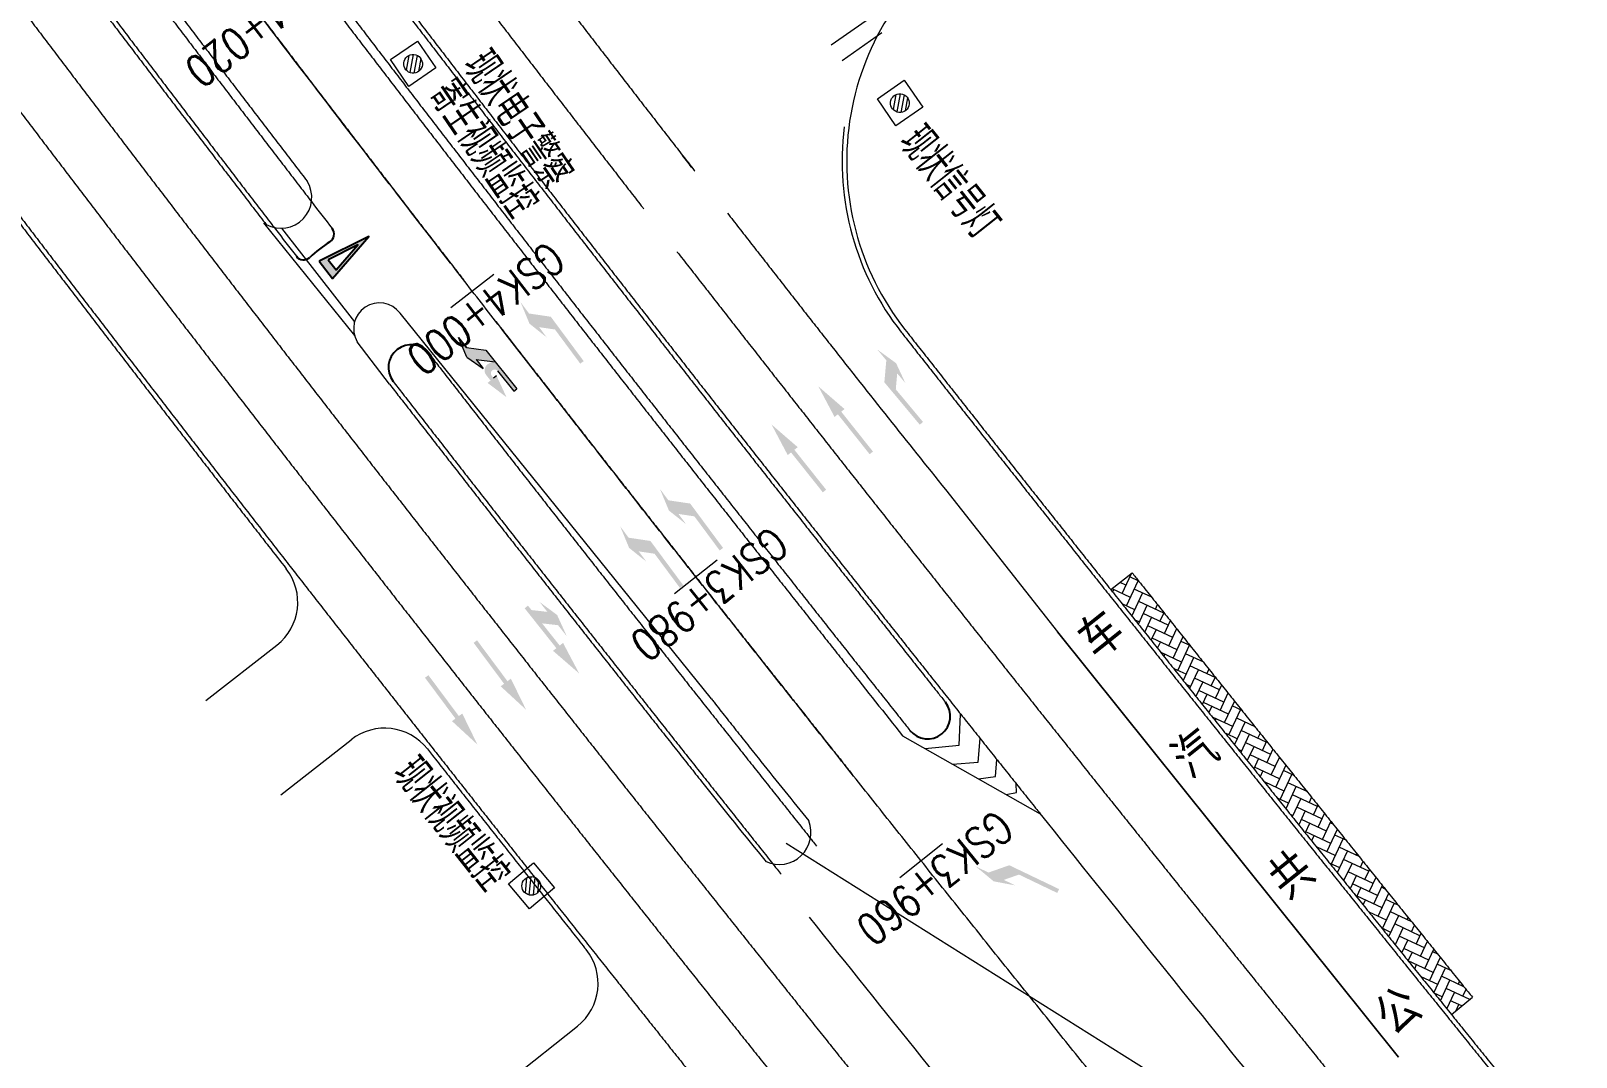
# Model space of a CAD drawing. Header units: millimetres. Extents: x 523446 to 528898, y 388189 to 392165.
# Drawn here: x 524103.7 to 524188.9, y 390811.4 to 390868 of the extents above; entities that cross this region are included whole.
import ezdxf
from ezdxf.enums import TextEntityAlignment as Align

# ---------------------------------------------------------------- set-up
doc = ezdxf.new("R2010")
doc.units = ezdxf.units.MM
for name, pattern in [('ACAD_ISO03W100', [30, 12, -18]), ('ACAD_ISO04W100', [30, 24, -3, 0, -3]), ('白色虚线3米', [6, 3, -3])]:
    doc.linetypes.add(name, pattern=pattern)
for name, color, linetype, lineweight in [('0-现状交通设施2018', 7, 'Continuous', 0), ('0-现状信号灯', 7, 'Continuous', 40), ('000-scy-车道标线(实)', 7, 'Continuous', 40), ('人行横道', 7, 'Continuous', 30)]:
    doc.layers.add(name, color=color, linetype=linetype, lineweight=lineweight)
for name, color, linetype in [('000-scy-公交站台', 7, 'Continuous'), ('000-scy-护栏', 160, 'ACAD_ISO03W100'), ('000-scy-箭头', 7, 'Continuous'), ('000-scy-道路标线', 122, '白色虚线3米'), ('GSS-标注路线桩号', 7, 'Continuous'), ('MEDS道路平面中线-GSS', 7, 'Continuous'), ('侧分带与渠化岛', 3, 'Continuous'), ('车行道边线', 5, 'ACAD_ISO04W100')]:
    doc.layers.add(name, color=color, linetype=linetype)
doc.styles.add('HZTXT_S', font='TXT_S.shx', dxfattribs={"width": 0.75, "bigfont": 'HZTXT.shx'})
doc.styles.add('MEDS', font='TXT_S.SHX', dxfattribs={"width": 0.75, "bigfont": 'hztxt.shx'})
doc.styles.add('公司字体2', font='simhei.ttf', dxfattribs={"width": 0.8})

# ---------------------------------------------------------------- blocks, each defined once
blk = doc.blocks.new('减速让行线')
h = blk.add_hatch(color=4)
h.paths.add_polyline_path([(60, 0), (-60, 0), (0, -300)])
h.paths.add_polyline_path([(35.7, -45), (-35.7, -45), (0, -223.5)], flags=16)
at = {"color": 4}
for points in [[(60, 0), (-60, 0), (0, -300)], [(35.7, -45), (-35.7, -45), (0, -223.5)]]:
    blk.add_lwpolyline(points, close=True, dxfattribs=at)
blk = doc.blocks.new('7')
at = {"layer": '0-现状信号灯', "linetype": 'Continuous', "lineweight": 0, "ltscale": 0.005}
for p, q in [((525414.9, 388753.359), (525416.616, 388753.904)), ((525416.616, 388753.904), (525417.16, 388752.188)), ((525415.444, 388751.644), (525414.9, 388753.359)), ((525415.937, 388753.284), (525415.555, 388752.546)), ((525416.181, 388753.264), (525415.711, 388752.359)), ((525416.374, 388753.148), (525415.918, 388752.268)), ((525416.512, 388752.924), (525416.179, 388752.284)), ((525417.16, 388752.188), (525415.444, 388751.644))]:
    blk.add_line(p, q, dxfattribs=at)
blk.add_ellipse((525416.018, 388752.774), major_axis=(0.365, 0.365), ratio=1, start_param=3.156470216024712, end_param=9.439655523204298, dxfattribs=at)

msp = doc.modelspace()

# ---------------------------------------------------------------- hatches: boundary and pattern name
at = {"layer": '000-scy-公交站台', "linetype": 'ByBlock', "lineweight": 0}
h = msp.add_hatch(dxfattribs=at)
h.set_pattern_fill('AR-HBONE', color=256, scale=0.005, angle=20, style=0)
h.paths.add_polyline_path([(524182.034, 390813.704), (524183.197, 390814.652), (524164.434, 390838.062), (524163.26, 390837.128)])
at = {"layer": '000-scy-箭头', "linetype": 'ByBlock', "lineweight": 0}
for points in [[(524131.201, 390851.807), (524130.708, 390852.998), (524131.173, 390852.37), (524132.375, 390852.191), (524134.189, 390849.743), (524134, 390849.603), (524132.605, 390851.487), (524131.731, 390851.617), (524132.15, 390851.052)], [(524151.417, 390849.627), (524150.376, 390850.386), (524150.877, 390849.787), (524150.768, 390848.576), (524152.721, 390846.237), (524152.901, 390846.388), (524151.399, 390848.187), (524151.478, 390849.067), (524151.929, 390848.527)], [(524148.573, 390847.099), (524148.39, 390846.953), (524150.141, 390844.753), (524149.957, 390844.607), (524148.206, 390846.808), (524148.023, 390846.662), (524147.131, 390848.348)], [(524145.99, 390844.997), (524145.807, 390844.851), (524147.558, 390842.65), (524147.375, 390842.505), (524145.624, 390844.705), (524145.44, 390844.559), (524144.548, 390846.246)], [(524138.887, 390841.502), (524138.394, 390842.693), (524138.859, 390842.065), (524140.062, 390841.886), (524141.875, 390839.438), (524141.687, 390839.298), (524140.292, 390841.181), (524139.417, 390841.312), (524139.836, 390840.747)], [(524136.694, 390839.439), (524136.201, 390840.63), (524136.666, 390840.002), (524137.868, 390839.823), (524139.682, 390837.374), (524139.493, 390837.235), (524138.098, 390839.118), (524137.224, 390839.248), (524137.643, 390838.683)], [(524133.941, 390832.512), (524132.5, 390833.761), (524132.683, 390833.907), (524130.934, 390836.11), (524131.118, 390836.255), (524131.312, 390836.011), (524132.19, 390835.91), (524131.753, 390836.461), (524132.726, 390835.737), (524133.259, 390834.564), (524132.773, 390835.176), (524131.895, 390835.277), (524132.867, 390834.053), (524133.05, 390834.199)], [(524129.611, 390831.806), (524129.799, 390831.946), (524128.12, 390834.203), (524128.308, 390834.343), (524129.987, 390832.086), (524130.175, 390832.226), (524131.012, 390830.512)], [(524126.928, 390829.883), (524127.116, 390830.023), (524125.438, 390832.279), (524125.626, 390832.419), (524127.305, 390830.163), (524127.493, 390830.303), (524128.33, 390828.589)], [(524156.798, 390821.046), (524155.806, 390821.869), (524156.511, 390821.531), (524157.657, 390821.934), (524160.405, 390820.617), (524160.303, 390820.405), (524158.19, 390821.419), (524157.356, 390821.126), (524157.99, 390820.821)]]:
    msp.add_hatch(color=4, dxfattribs=at).paths.add_polyline_path(points)
h = msp.add_hatch(color=4, dxfattribs=at)
edge = h.paths.add_edge_path()
edge.add_line((524129.315, 390849.695), (524129.012, 390849.735))
edge.add_line((524129.012, 390849.735), (524129.081, 390849.65))
edge.add_ellipse((524129.146, 390849.233), major_axis=(0.325, -0.269), ratio=1, start_angle=138.43588, end_angle=168.43588)
edge.add_ellipse((524129.146, 390849.233), major_axis=(0.325, -0.269), ratio=1, start_angle=168.43588, end_angle=258.43588)
edge.add_line((524128.817, 390848.968), (524129.055, 390848.673))
edge.add_line((524129.055, 390848.673), (524128.891, 390848.54))
edge.add_line((524128.891, 390848.54), (524129.931, 390847.753))
edge.add_line((524129.931, 390847.753), (524129.384, 390848.937))
edge.add_line((524129.384, 390848.937), (524129.219, 390848.805))
edge.add_line((524129.219, 390848.805), (524129.114, 390848.936))
edge.add_ellipse((524129.278, 390849.069), major_axis=(0.163, -0.134), ratio=1, start_angle=168.43588, end_angle=258.43588, ccw=False)
edge.add_ellipse((524129.278, 390849.069), major_axis=(0.163, -0.134), ratio=1, start_angle=78.43588, end_angle=168.43588, ccw=False)
edge.add_line((524129.442, 390849.201), (524130.342, 390848.084))
edge.add_line((524130.342, 390848.084), (524130.506, 390848.216))
edge.add_line((524130.506, 390848.216), (524129.315, 390849.695))
h.paths.add_polyline_path([(524128.786, 390850.352), (524127.726, 390850.491), (524127.416, 390850.877), (524127.285, 390851.039), (524127.744, 390849.964), (524128.652, 390849.341), (524128.255, 390849.834), (524129.315, 390849.695)])

# ---------------------------------------------------------------- linework, layer by layer
at = {"layer": '000-scy-公交站台', "color": 4, "linetype": 'ByBlock', "lineweight": 0}
msp.add_lwpolyline([(524179.116, 390811.351), (524160.321, 390834.803)], dxfattribs=at)
at = {"layer": '000-scy-护栏', "linetype": 'ByBlock', "lineweight": 0, "ltscale": 0.2}
msp.add_lwpolyline([(524145.353, 390823.156), (524172.373, 390806.168)], dxfattribs=at)
at = {"layer": '000-scy-箭头', "color": 7, "linetype": 'ByBlock', "lineweight": 0, "true_color": 0xffffff}
msp.add_line((524130.342, 390848.084), (524130.506, 390848.216), dxfattribs=at)
at = {"layer": '000-scy-车道标线(实)', "color": 4, "linetype": 'ByBlock', "lineweight": 0}
for p, q in [((524141.23, 390831.108), (524124.06, 390852.393)), ((524123.482, 390848.473), (524121.702, 390850.815))]:
    msp.add_line(p, q, dxfattribs=at)
at = {"layer": '000-scy-车道标线(实)', "color": 4, "linetype": 'ByBlock', "lineweight": 0, "flags": 128}
for points in [[(524106.418, 390876.135, -0.000118), (524106.942, 390875.438, -0.00014), (524107.57, 390874.605, -0.000139), (524108.197, 390873.773, -0.000138), (524108.826, 390872.941, -0.000137), (524109.454, 390872.109, -0.000136), (524110.083, 390871.278, -0.000135), (524110.713, 390870.447, -0.000134), (524111.343, 390869.616, -0.000133), (524111.973, 390868.786, -0.000132), (524112.604, 390867.956, -0.000131), (524113.236, 390867.126, -0.000129), (524113.867, 390866.297, -0.000128), (524114.499, 390865.468, -0.000127), (524115.132, 390864.639, -0.000126), (524115.765, 390863.811, -0.000125), (524116.397, 390862.985, -0.000124), (524117.031, 390862.157, -0.000123), (524117.665, 390861.33, -0.000122), (524118.299, 390860.503, -0.00012), (524118.934, 390859.676)], [(524103.811, 390874.194, -0.000121), (524104.346, 390873.483, -0.000141), (524104.974, 390872.649, -0.00014), (524105.603, 390871.815, -0.000139), (524106.232, 390870.982, -0.000137), (524106.862, 390870.148, -0.000136), (524107.492, 390869.316, -0.000135), (524108.123, 390868.483, -0.000134), (524108.754, 390867.651, -0.000133), (524109.385, 390866.82, -0.000132), (524110.017, 390865.988, -0.000131), (524110.65, 390865.157, -0.00013), (524111.282, 390864.327, -0.000129), (524111.915, 390863.497, -0.000128), (524112.549, 390862.667, -0.000127), (524113.183, 390861.837, -0.000125), (524113.815, 390861.011, -0.000124), (524114.45, 390860.182, -0.000123), (524115.085, 390859.353, -0.000122), (524115.721, 390858.525, -0.00012), (524116.356, 390857.697, -0.00006), (524116.678, 390857.279, -0.00006)], [(524133.248, 390869.361, -0.000118), (524133.878, 390868.541, -0.000117), (524134.509, 390867.722, -0.000116), (524135.141, 390866.903, -0.000115), (524135.773, 390866.084, -0.000114), (524136.405, 390865.266, -0.000113), (524137.038, 390864.447, -0.000112), (524137.671, 390863.629, -0.000111), (524138.305, 390862.812, -0.00011), (524138.939, 390861.994, -0.000109), (524139.573, 390861.177, -0.000108), (524140.208, 390860.36, -0.00012), (524139.645, 390861.082, -0.000105), (524140.281, 390860.266, -0.000104), (524140.32, 390860.215)], [(524116.02, 390869.246, -0.000129), (524116.651, 390868.418, -0.000128), (524117.282, 390867.591, -0.000127), (524117.913, 390866.764, -0.000126), (524118.545, 390865.937, -0.000125), (524119.177, 390865.11, -0.000124), (524119.81, 390864.284, -0.000123), (524120.443, 390863.458, -0.000122), (524121.077, 390862.633, -0.00012), (524121.711, 390861.807, -0.000119), (524122.345, 390860.982, -0.000118), (524122.98, 390860.158, -0.000117), (524123.615, 390859.333, -0.000116), (524124.25, 390858.509, -0.000115), (524124.886, 390857.685, -0.000114), (524125.522, 390856.862, -0.000113), (524126.159, 390856.039, -0.000112), (524126.796, 390855.216, -0.000111), (524127.433, 390854.393, -0.000106), (524127.587, 390854.194, -0.000106)], [(524120.695, 390868.888, -0.000125), (524121.326, 390868.063, -0.000125), (524121.958, 390867.236, -0.000124), (524122.59, 390866.411, -0.000123), (524123.222, 390865.587, -0.000122), (524123.854, 390864.763, -0.00012), (524124.487, 390863.939, -0.000119), (524125.12, 390863.115, -0.000118), (524125.754, 390862.292, -0.000117), (524126.388, 390861.469, -0.000116), (524127.022, 390860.646, -0.000115), (524127.657, 390859.823, -0.000114), (524128.292, 390859.001, -0.000113), (524128.928, 390858.179, -0.000112), (524129.564, 390857.357, -0.000111), (524130.2, 390856.536, -0.00011), (524130.837, 390855.715, -0.000109), (524131.474, 390854.894, -0.000108), (524132.112, 390854.073, -0.000107), (524132.75, 390853.253, -0.000105), (524133.388, 390852.433, -0.000104), (524134.026, 390851.613, -0.000103), (524134.665, 390850.793, -0.000102), (524135.304, 390849.974, -0.000101), (524135.944, 390849.155, -0.0001), (524136.584, 390848.336, -0.000099), (524137.224, 390847.518, -0.000098), (524137.865, 390846.699, -0.000097), (524138.506, 390845.881, -0.000096), (524139.147, 390845.063, -0.000095), (524139.788, 390844.246, -0.000094), (524140.43, 390843.428, -0.000093), (524141.072, 390842.611, -0.000092), (524141.715, 390841.794, -0.00009), (524142.358, 390840.977, -0.000089), (524143.001, 390840.161, -0.000088), (524143.644, 390839.344, -0.000087), (524144.288, 390838.528, -0.000086), (524144.932, 390837.712, -0.000085), (524145.576, 390836.897, -0.000084), (524146.221, 390836.081, -0.000083), (524146.866, 390835.266, -0.000082), (524147.511, 390834.451, -0.000081), (524148.156, 390833.636, -0.00008), (524148.802, 390832.821, -0.000201), (524151.772, 390829.075)], [(524124.54, 390869.21, -0.000124), (524125.17, 390868.387, -0.000123), (524125.801, 390867.563, -0.000122), (524126.433, 390866.74, -0.00012), (524127.065, 390865.918, -0.000119), (524127.697, 390865.095, -0.000118), (524128.33, 390864.273, -0.000117), (524128.963, 390863.451, -0.000116), (524129.596, 390862.63, -0.000115), (524130.23, 390861.808, -0.000114), (524130.865, 390860.987, -0.000113), (524131.499, 390860.167, -0.000112), (524132.135, 390859.346, -0.000111), (524132.77, 390858.526, -0.00011), (524133.406, 390857.706, -0.000109), (524134.042, 390856.886, -0.000108), (524134.679, 390856.067, -0.000107), (524135.316, 390855.247, -0.000105), (524135.953, 390854.428, -0.000104), (524136.591, 390853.61, -0.000103), (524137.229, 390852.791, -0.000102), (524137.867, 390851.973, -0.000101), (524138.506, 390851.155, -0.0001), (524139.145, 390850.337, -0.000099), (524139.784, 390849.519, -0.000098), (524140.424, 390848.702, -0.000097), (524141.064, 390847.885, -0.000096), (524141.705, 390847.068, -0.000095), (524142.346, 390846.251, -0.000094), (524142.987, 390845.435, -0.000093), (524143.628, 390844.619, -0.000092), (524144.27, 390843.803, -0.00009), (524144.912, 390842.987, -0.000089), (524145.554, 390842.171, -0.000088), (524146.197, 390841.356, -0.000087), (524146.84, 390840.541, -0.000086), (524147.483, 390839.726, -0.000085), (524148.127, 390838.911, -0.000084), (524148.771, 390838.096, -0.000083), (524149.415, 390837.282, -0.000082), (524150.059, 390836.468, -0.000081), (524150.704, 390835.654, -0.00008), (524151.349, 390834.84, -0.000079), (524151.995, 390834.026, -0.000078), (524152.64, 390833.213, -0.000077), (524153.286, 390832.399, -0.000075), (524153.932, 390831.586, -0.000074), (524154.578, 390830.773, -0.000073), (524155.225, 390829.96, -0.000072), (524155.872, 390829.148, -0.000071), (524156.519, 390828.335, -0.00007), (524157.166, 390827.523, -0.000069), (524157.814, 390826.711, -0.000068), (524158.462, 390825.899, -0.000067), (524159.11, 390825.087, -0.000025), (524159.359, 390824.775)], [(524102.931, 390857.962, -0.00013), (524103.568, 390857.128, -0.000129), (524104.204, 390856.293, -0.000128), (524104.842, 390855.46, -0.000126), (524105.474, 390854.633, -0.000124), (524106.112, 390853.8, -0.000123), (524106.75, 390852.967, -0.000122), (524107.389, 390852.135, -0.00012), (524108.028, 390851.303, -0.000119), (524108.667, 390850.471, -0.000118), (524109.307, 390849.64, -0.000117), (524109.947, 390848.809, -0.000116), (524110.587, 390847.979, -0.000115), (524111.228, 390847.149, -0.000114), (524111.869, 390846.319, -0.000113), (524112.51, 390845.489, -0.000112), (524113.152, 390844.66, -0.000111), (524113.794, 390843.832, -0.00011), (524114.437, 390843.003, -0.000109), (524115.079, 390842.175, -0.000108), (524115.722, 390841.347, -0.000107), (524116.366, 390840.52, -0.000105), (524117.009, 390839.693, -0.000104), (524117.653, 390838.866, -0.000057), (524118.006, 390838.414, -0.000057)], [(524123.482, 390848.473, -0.00009), (524124.016, 390847.787, -0.000107), (524124.656, 390846.963, -0.000105), (524125.297, 390846.14, -0.000104), (524125.938, 390845.316, -0.000103), (524126.58, 390844.493, -0.000102), (524127.222, 390843.671, -0.000101), (524127.864, 390842.848, -0.0001), (524128.506, 390842.026, -0.000099), (524129.149, 390841.204, -0.000098), (524129.792, 390840.383, -0.000097), (524130.436, 390839.562, -0.000096), (524131.079, 390838.741, -0.000095), (524131.723, 390837.92, -0.000094), (524132.367, 390837.099, -0.000093), (524133.012, 390836.279, -0.000092), (524133.657, 390835.459, -0.00009), (524134.302, 390834.639, -0.000089), (524134.947, 390833.82, -0.000088), (524135.593, 390833.001, -0.000087), (524136.239, 390832.182, -0.000086), (524136.885, 390831.363, -0.000085), (524137.532, 390830.545, -0.000084), (524138.178, 390829.727, -0.000083), (524138.825, 390828.909, -0.000082), (524139.473, 390828.091, -0.000081), (524140.12, 390827.273, -0.00008), (524140.768, 390826.456, 0.003566), (524144.244, 390822.131, 0.003566)], [(524141.23, 390831.108, -0.000019), (524141.375, 390830.924, -0.000082), (524142.021, 390830.107, -0.000081), (524142.668, 390829.291, -0.00008), (524143.315, 390828.474, -0.000079), (524143.963, 390827.658, 0.004031), (524146.597, 390824.385, 0.004031)], [(524126.05, 390828.147, -0.000089), (524126.698, 390827.325, -0.000088), (524127.346, 390826.503, -0.000087), (524127.994, 390825.681, -0.000086), (524128.642, 390824.859, -0.000085), (524129.291, 390824.038, -0.000084), (524129.94, 390823.217, -0.000083), (524130.589, 390822.396, -0.000082), (524131.238, 390821.576, -0.000081), (524131.888, 390820.755, -0.00008), (524132.538, 390819.935, -0.000079), (524133.188, 390819.116, -0.000078), (524133.838, 390818.296, -0.000077), (524134.489, 390817.477)]]:
    msp.add_lwpolyline(points, format="xyb", dxfattribs=at)
at = {"layer": '000-scy-车道标线(实)', "color": 4, "linetype": 'ByBlock', "lineweight": 0, "ltscale": 0.5}
for points in [[(524129.21, 390868.87, -0.00012), (524129.841, 390868.049, -0.000119), (524130.472, 390867.228, -0.000118), (524131.104, 390866.407, -0.000117), (524131.736, 390865.587, -0.000116), (524132.369, 390864.766, -0.000115), (524133.002, 390863.946, -0.000114), (524133.635, 390863.127, -0.000113), (524134.269, 390862.307, -0.000112), (524134.903, 390861.488, -0.000111), (524135.537, 390860.669, -0.00011), (524136.172, 390859.85, -0.000109), (524136.807, 390859.031, -0.000108), (524137.443, 390858.213)], [(524148.559, 390862.661, 0.200295), (524151.699, 390851.341)], [(524151.697, 390851.344, -0.000027), (524151.885, 390851.105, -0.000092), (524152.525, 390850.292, -0.00009), (524153.164, 390849.479, -0.000089), (524153.804, 390848.666, -0.000088), (524154.445, 390847.854, -0.000087), (524155.085, 390847.042, -0.000086), (524155.726, 390846.23, -0.000085), (524156.368, 390845.418, -0.000084), (524157.009, 390844.606, -0.000083), (524157.651, 390843.794, -0.000082), (524158.294, 390842.983, -0.000081), (524158.936, 390842.171, -0.00008), (524159.579, 390841.36, -0.000079), (524160.222, 390840.549, -0.000078), (524160.866, 390839.738, -0.000077), (524161.51, 390838.928, -0.000075), (524162.154, 390838.117, -0.000074), (524162.798, 390837.306, -0.000073), (524163.443, 390836.496, -0.000072), (524164.088, 390835.686, -0.000071), (524164.733, 390834.876, -0.00007), (524165.379, 390834.066, -0.000069), (524166.024, 390833.256, -0.000068), (524166.67, 390832.446, -0.000067), (524167.317, 390831.637, -0.000066), (524167.963, 390830.827, -0.000065), (524168.61, 390830.018, -0.000064), (524169.257, 390829.208, -0.000063), (524169.905, 390828.399, -0.000062), (524170.552, 390827.59, -0.00006), (524171.2, 390826.781, -0.000059), (524171.848, 390825.972, -0.000058), (524172.496, 390825.164, -0.000057), (524173.145, 390824.355, -0.000056), (524173.794, 390823.546, -0.000055), (524174.443, 390822.738, -0.000054), (524175.092, 390821.929, -0.000053), (524175.741, 390821.121, -0.000052), (524176.391, 390820.313, -0.000051), (524177.041, 390819.505, -0.00005), (524177.691, 390818.696, -0.000049), (524178.341, 390817.888, -0.000048), (524178.992, 390817.08, -0.000047), (524179.643, 390816.273, -0.000046), (524180.293, 390815.465, -0.000044), (524180.944, 390814.657, -0.000043), (524181.596, 390813.849, -0.000042), (524182.247, 390813.042, -0.000041), (524182.899, 390812.234, -0.00004), (524183.551, 390811.426, -0.000039), (524184.203, 390810.619, -0.000038), (524184.855, 390809.811, -0.000037), (524185.507, 390809.004, -0.000036)]]:
    msp.add_lwpolyline(points, format="xyb", dxfattribs=at)
for points in [[(524139.917, 390832.768), (524139.918, 390832.767)], [(524151.772, 390829.075), (524159.359, 390824.775)]]:
    msp.add_lwpolyline(points, dxfattribs=at)
at = {"layer": '000-scy-车道标线(实)', "color": 4, "linetype": 'ByBlock', "lineweight": 0, "ltscale": 10}
for points in [[(524159.351, 390824.78, 0.000873), (524171.79, 390809.282)], [(524146.622, 390819.068, 0.000873), (524159.061, 390803.571)]]:
    msp.add_lwpolyline(points, format="xyb", dxfattribs=at)
at = {"layer": '000-scy-车道标线(实)', "color": 4, "linetype": 'ByBlock', "lineweight": 0}
for centre, radius, start, end in [((524117.493, 390858.773), 1.701, 241.38292, 32.07533), ((524122.926, 390851.538), 1.421, 37.03156, 210.54834), ((524144.967, 390823.732), 1.756, 245.68511, 21.83046)]:
    msp.add_arc(centre, radius, start, end, dxfattribs=at)
at = {"layer": '000-scy-道路标线', "linetype": 'ByBlock', "lineweight": 0, "flags": 128}
for points in [[(524103.44, 390868.872, -0.000138), (524104.071, 390868.037, -0.000137), (524104.702, 390867.203, -0.000136), (524105.334, 390866.369, -0.000135), (524105.966, 390865.536, -0.000134), (524106.598, 390864.702, -0.000133), (524107.231, 390863.87, -0.000131), (524107.865, 390863.037, -0.00013), (524108.499, 390862.205, -0.000129), (524109.133, 390861.374, -0.000128), (524109.767, 390860.542, -0.000127), (524110.402, 390859.711, -0.000125), (524111.035, 390858.885, -0.000124), (524111.671, 390858.054, -0.000123), (524112.307, 390857.225, -0.000122), (524112.943, 390856.395, -0.00012), (524113.58, 390855.566, -0.000119), (524114.218, 390854.737, -0.000118), (524114.855, 390853.908, -0.000117), (524115.493, 390853.08, -0.000116), (524116.132, 390852.252, -0.000115), (524116.77, 390851.424, -0.000114), (524117.409, 390850.597, -0.000113), (524118.049, 390849.77, -0.000112), (524118.689, 390848.944, -0.000111), (524119.329, 390848.117, -0.00011), (524119.969, 390847.291, -0.000109), (524120.61, 390846.466, -0.000108), (524121.251, 390845.64, -0.000107), (524121.893, 390844.815, -0.000105), (524122.534, 390843.991, -0.000104), (524123.177, 390843.166, -0.000103), (524123.819, 390842.342, -0.000102), (524124.462, 390841.518, -0.000101), (524125.105, 390840.695, -0.0001), (524125.748, 390839.872, -0.000099), (524126.392, 390839.049, -0.000098), (524127.036, 390838.226, -0.000097), (524127.68, 390837.404, -0.000096), (524128.324, 390836.582, -0.000095), (524128.969, 390835.76, -0.000094), (524129.614, 390834.938, -0.000093), (524130.26, 390834.117, -0.000092), (524130.905, 390833.296, -0.00009), (524131.551, 390832.475, -0.000089), (524132.197, 390831.655, -0.000088), (524132.844, 390830.835, -0.000087), (524133.491, 390830.015, -0.000086), (524134.138, 390829.195, -0.000085), (524134.785, 390828.376, -0.000084), (524135.432, 390827.557, -0.000083), (524136.08, 390826.738, -0.000082), (524136.728, 390825.919, -0.000081), (524137.376, 390825.101, -0.00008), (524138.025, 390824.283, -0.000079), (524138.673, 390823.465, -0.000078), (524139.322, 390822.647, -0.000077), (524139.971, 390821.829, -0.000075), (524140.621, 390821.012, -0.000074), (524141.27, 390820.195, -0.000073), (524141.92, 390819.379, -0.000072), (524142.57, 390818.562, -0.000071), (524143.22, 390817.746, -0.00007), (524143.871, 390816.93, -0.000069), (524144.521, 390816.114, -0.000068), (524145.172, 390815.298, -0.000067), (524145.823, 390814.483, -0.000066), (524146.474, 390813.667, -0.000065), (524147.125, 390812.852, -0.000064), (524147.777, 390812.037, -0.000063), (524148.429, 390811.223, -0.000062), (524149.081, 390810.408, -0.00006), (524149.733, 390809.594, -0.000059)], [(524102.545, 390864.255, -0.000135), (524103.178, 390863.42, -0.000134), (524103.812, 390862.585, -0.000133), (524104.446, 390861.751, -0.000132), (524105.08, 390860.917, -0.000131), (524105.715, 390860.084, -0.00013), (524106.35, 390859.251, -0.000129), (524106.986, 390858.418, -0.000127), (524107.622, 390857.585, -0.000126), (524108.254, 390856.759, -0.000124), (524108.891, 390855.927, -0.000123), (524109.528, 390855.096, -0.000122), (524110.166, 390854.265, -0.00012), (524110.804, 390853.434, -0.000119), (524111.442, 390852.604, -0.000118), (524112.081, 390851.774, -0.000117), (524112.72, 390850.945, -0.000116), (524113.359, 390850.115, -0.000115), (524113.999, 390849.287, -0.000114), (524114.639, 390848.458, -0.000113), (524115.28, 390847.63, -0.000112), (524115.92, 390846.802, -0.000111), (524116.561, 390845.975, -0.00011), (524117.203, 390845.147, -0.000109), (524117.845, 390844.32, -0.000108), (524118.487, 390843.494, -0.000107), (524119.129, 390842.668, -0.000105), (524119.772, 390841.842, -0.000104), (524120.415, 390841.016, -0.000103), (524121.058, 390840.191, -0.000102), (524121.702, 390839.366, -0.000101), (524122.346, 390838.541, -0.0001), (524122.99, 390837.717, -0.000099), (524123.634, 390836.893, -0.000098), (524124.279, 390836.069, -0.000097), (524124.924, 390835.246, -0.000096), (524125.57, 390834.423, -0.000095), (524126.215, 390833.6, -0.000094), (524126.861, 390832.777, -0.000093), (524127.507, 390831.955, -0.000092), (524128.154, 390831.133, -0.00009), (524128.801, 390830.311, -0.000089), (524129.447, 390829.49, -0.000088), (524130.095, 390828.669, -0.000087), (524130.742, 390827.848, -0.000086), (524131.39, 390827.027, -0.000085), (524132.038, 390826.207, -0.000084), (524132.686, 390825.387, -0.000083), (524133.335, 390824.567, -0.000082), (524133.983, 390823.747, -0.000081), (524134.632, 390822.928, -0.00008), (524135.281, 390822.109, -0.000079), (524135.931, 390821.29, -0.000078), (524136.58, 390820.472, -0.000077), (524137.23, 390819.653, -0.000075), (524137.88, 390818.835, -0.000074), (524138.53, 390818.018, -0.000073), (524139.181, 390817.2, -0.000072), (524139.831, 390816.383, -0.000071), (524140.482, 390815.565, -0.00007), (524141.133, 390814.749, -0.000069), (524141.784, 390813.932, -0.000068), (524142.436, 390813.116, -0.000067), (524143.087, 390812.299, -0.000066), (524143.739, 390811.483, -0.000065), (524144.391, 390810.668, -0.000064), (524145.043, 390809.852, -0.000063)], [(524137.443, 390858.213, -0.000009), (524137.5, 390858.141, -0.000009)], [(524142.114, 390857.91, -0.000103), (524142.75, 390857.093, -0.000102), (524143.387, 390856.277, -0.000101), (524144.024, 390855.462, -0.0001), (524144.661, 390854.646, -0.000099), (524145.299, 390853.831, -0.000098), (524145.937, 390853.016, -0.000097), (524146.576, 390852.201, -0.000096), (524147.214, 390851.386, -0.000095), (524147.854, 390850.571, 0.002965), (524154.138, 390842.662)], [(524139.343, 390855.772, -0.001695), (524139.352, 390855.76, -0.000103), (524139.99, 390854.942, -0.000102), (524140.627, 390854.125, -0.000101), (524141.265, 390853.308, -0.0001), (524141.903, 390852.492, -0.000099), (524142.542, 390851.675, -0.000098), (524143.181, 390850.859, -0.000097), (524143.82, 390850.043, -0.000096), (524144.46, 390849.227, -0.000095), (524145.1, 390848.411, -0.000094), (524145.74, 390847.596, -0.000093), (524146.381, 390846.781, -0.000092), (524147.021, 390845.966, -0.00009), (524147.663, 390845.151, -0.000089), (524148.304, 390844.336, -0.000088), (524148.946, 390843.522, -0.000087), (524149.589, 390842.708, -0.000086), (524150.231, 390841.894, -0.000085), (524150.874, 390841.08, -0.000084), (524151.517, 390840.266, -0.000083), (524152.16, 390839.453, -0.000082), (524152.804, 390838.639, -0.000081), (524153.448, 390837.826, -0.00008), (524154.093, 390837.013, -0.000079), (524154.737, 390836.2, -0.000078), (524155.382, 390835.388, -0.000077), (524156.027, 390834.575, -0.000075), (524156.673, 390833.763, -0.000074), (524157.318, 390832.951, -0.000073), (524157.964, 390832.139, -0.000072), (524158.611, 390831.327, -0.000071), (524159.257, 390830.515, -0.00007), (524159.904, 390829.704, -0.000069), (524160.551, 390828.892, -0.000068), (524161.198, 390828.081, -0.000067), (524161.846, 390827.27, -0.000066), (524162.493, 390826.459, -0.000065), (524163.141, 390825.648, -0.000064), (524163.79, 390824.838, -0.000063), (524164.438, 390824.027, -0.000062), (524165.087, 390823.217, -0.00006), (524165.736, 390822.406, -0.000059), (524166.385, 390821.596, -0.000058), (524167.034, 390820.786, -0.000057), (524167.684, 390819.976, -0.000056), (524168.333, 390819.166, -0.000055), (524168.983, 390818.357, -0.000054), (524169.634, 390817.547, -0.000053), (524170.284, 390816.737, -0.000052), (524170.935, 390815.928, -0.000051), (524171.585, 390815.119, -0.00005), (524172.236, 390814.309, -0.000049), (524172.888, 390813.5, -0.000048), (524173.539, 390812.691, -0.000047), (524174.19, 390811.882, -0.000046), (524174.842, 390811.073, -0.000044), (524175.494, 390810.265, -0.000043), (524176.146, 390809.456, -0.000042)], [(524129.349, 390851.925, 0.00019), (524131.264, 390849.463, -0.000103), (524131.904, 390848.642, -0.000102), (524132.544, 390847.822, -0.000101), (524133.185, 390847.002, -0.0001), (524133.826, 390846.182, -0.000099), (524134.467, 390845.362, -0.000098), (524135.108, 390844.542, -0.000097), (524135.75, 390843.723, -0.000096), (524136.392, 390842.904, -0.000095), (524137.034, 390842.086, -0.000094), (524137.677, 390841.267, -0.000093), (524138.32, 390840.449, -0.000092), (524138.963, 390839.631, -0.00009), (524139.607, 390838.813, -0.000089), (524140.251, 390837.996, -0.000088), (524140.895, 390837.178, -0.000087), (524141.54, 390836.361, -0.000086), (524142.184, 390835.544, -0.000085), (524142.829, 390834.728, -0.000084), (524143.475, 390833.911, -0.000083), (524144.12, 390833.095, -0.000082), (524144.766, 390832.279, -0.000081), (524145.412, 390831.463, -0.00008), (524146.059, 390830.648, -0.000079), (524146.705, 390829.833, -0.000078), (524147.352, 390829.017, -0.000077), (524147.999, 390828.202, -0.000075), (524148.647, 390827.388, -0.000046), (524149.046, 390826.886)], [(524210.199, 390767.448, 0.000001), (524210.855, 390766.64, 0.000001), (524211.511, 390765.832, 0.000001), (524212.167, 390765.024, 0.000001), (524212.823, 390764.216, 0.000001), (524213.479, 390763.408, 0.000001), (524214.135, 390762.601, 0.000001), (524214.791, 390761.793, 0.000002), (524215.447, 390760.985, 0.000002)], [(524201.015, 390778.757, -0.000002), (524201.671, 390777.95)], [(524185.101, 390765.834, -0.000001), (524185.4, 390765.467, -0.000001)]]:
    msp.add_lwpolyline(points, format="xyb", dxfattribs=at)
at = {"layer": '000-scy-道路标线', "color": 4, "linetype": 'ByBlock', "lineweight": 0, "ltscale": 0.05, "flags": 128}
for points in [[(524116.526, 390857.373), (524121.556, 390851.16)], [(524117.518, 390857.071), (524121.553, 390851.905)]]:
    msp.add_lwpolyline(points, dxfattribs=at)
at = {"layer": '000-scy-道路标线', "linetype": 'ByBlock', "lineweight": 0, "ltscale": 0.7, "flags": 128}
for points in [[(524154.138, 390842.662), (524160.321, 390834.803)], [(524160.321, 390834.803), (524179.115, 390811.35)]]:
    msp.add_lwpolyline(points, dxfattribs=at)
at = {"layer": '000-scy-道路标线', "linetype": 'ByBlock', "lineweight": 0, "ltscale": 0.4, "flags": 128}
for points in [[(524118.006, 390838.414, -0.000047), (524118.297, 390838.04, -0.000102), (524118.942, 390837.214, -0.000101), (524119.587, 390836.388, -0.0001), (524120.232, 390835.562, -0.000099), (524120.877, 390834.737, -0.000098), (524121.523, 390833.912, -0.000097), (524122.169, 390833.088, -0.000096), (524122.815, 390832.264, -0.000095), (524123.461, 390831.44, -0.000094), (524124.108, 390830.616, -0.000093), (524124.755, 390829.793, -0.000092), (524125.402, 390828.97, -0.00009), (524126.05, 390828.147)], [(524134.489, 390817.477, -0.000075), (524135.139, 390816.658, -0.000074), (524135.79, 390815.84, -0.000073), (524136.441, 390815.021, -0.000072), (524137.093, 390814.203, -0.000071), (524137.744, 390813.385, -0.00007), (524138.396, 390812.568, -0.000069), (524139.048, 390811.75, -0.000068), (524139.7, 390810.933, -0.000067), (524140.352, 390810.116, -0.000009), (524140.444, 390810)]]:
    msp.add_lwpolyline(points, format="xyb", dxfattribs=at)
at = {"layer": 'GSS-标注路线桩号', "color": 7, "linetype": 'ByBlock', "lineweight": 0}
for p, q in [((524129.235, 390854.517), (524126.865, 390852.678)), ((524141.549, 390838.772), (524139.193, 390836.915)), ((524153.971, 390823.109), (524151.626, 390821.238))]:
    msp.add_line(p, q, dxfattribs=at)
at = {"layer": 'MEDS道路平面中线-GSS', "color": 6, "linetype": 'ByBlock', "lineweight": 0}
for points in [[(524199.738, 390764.071, -0.000001), (524200.811, 390762.749, -0.000001), (524201.885, 390761.427, -0.000002), (524202.958, 390760.105, -0.000002), (524204.031, 390758.783, -0.000002), (524205.105, 390757.461, -0.000002), (524206.178, 390756.139, -0.000002)], [(524163.3, 390809.065, -0.000083), (524162.234, 390810.392, -0.000086), (524161.167, 390811.72, -0.000089), (524160.101, 390813.048, -0.000092), (524159.036, 390814.376, -0.000095), (524157.971, 390815.705, -0.000097), (524156.906, 390817.034, -0.0001), (524155.842, 390818.364, -0.000103), (524154.779, 390819.694, -0.000106), (524153.716, 390821.024, -0.000109), (524152.654, 390822.355, -0.000112), (524151.592, 390823.687, -0.000115), (524150.531, 390825.019, -0.000118), (524149.471, 390826.351, -0.00012), (524148.411, 390827.684, -0.000123), (524147.352, 390829.017, -0.000126), (524146.294, 390830.351, -0.000129), (524145.236, 390831.686, -0.000132), (524144.179, 390833.021, -0.000135), (524143.123, 390834.357, -0.000138), (524142.067, 390835.693, -0.00014), (524141.012, 390837.03, -0.000143), (524139.958, 390838.367, -0.000146), (524138.905, 390839.705, -0.000149), (524137.852, 390841.044, -0.000152), (524136.801, 390842.383, -0.000155), (524135.75, 390843.723, -0.000158), (524134.7, 390845.064, -0.000161), (524133.651, 390846.405, -0.000163), (524132.603, 390847.747, -0.000166), (524131.555, 390849.09, -0.000169), (524130.509, 390850.433, -0.000172), (524129.463, 390851.777, -0.000175), (524128.419, 390853.122, -0.000178), (524127.375, 390854.468, -0.000181), (524126.332, 390855.814, -0.000183), (524125.291, 390857.161, -0.000186), (524124.25, 390858.509, -0.000189), (524123.211, 390859.858, -0.000192), (524122.172, 390861.207, -0.000195), (524121.134, 390862.558, -0.000198), (524120.098, 390863.909, -0.000201), (524119.062, 390865.261, -0.000204), (524118.028, 390866.613, -0.000206), (524116.995, 390867.967, -0.000209), (524115.963, 390869.322, -0.000212)], [(524193.297, 390772.002, -0.000003), (524192.223, 390773.324, -0.000006)]]:
    msp.add_lwpolyline(points, format="xyb", dxfattribs=at)
at = {"layer": '人行横道', "color": 4, "linetype": 'ByBlock', "lineweight": 0}
for p, q in [((524127.285, 390851.039), (524127.726, 390850.491)), ((524127.744, 390849.964), (524127.285, 390851.039)), ((524127.726, 390850.491), (524127.416, 390850.877)), ((524127.726, 390850.491), (524128.786, 390850.352)), ((524128.786, 390850.352), (524130.506, 390848.216)), ((524127.744, 390849.964), (524128.652, 390849.341)), ((524128.255, 390849.834), (524128.652, 390849.341)), ((524128.255, 390849.834), (524128.652, 390849.341)), ((524128.255, 390849.834), (524129.315, 390849.695)), ((524129.384, 390848.937), (524129.219, 390848.805)), ((524129.442, 390849.201), (524130.342, 390848.084))]:
    msp.add_line(p, q, dxfattribs=at)
at = {"layer": '人行横道', "linetype": 'ByBlock', "lineweight": 0}
for p, q in [((524163.253, 390837.136), (524164.434, 390838.062)), ((524182.034, 390813.704), (524183.197, 390814.652))]:
    msp.add_line(p, q, dxfattribs=at)
at = {"layer": '人行横道', "color": 4, "linetype": 'ByBlock', "lineweight": 0}
for points in [[(524147.837, 390867.193), (524151.884, 390870.015)], [(524148.437, 390866.332), (524150.635, 390867.864)], [(524153.013, 390828.372), (524154.899, 390828.561), (524154.975, 390830.275)], [(524154.532, 390827.511), (524155.935, 390827.625), (524156.045, 390828.931)], [(524155.963, 390826.7), (524156.9, 390826.837), (524156.97, 390827.77)], [(524157.482, 390825.839), (524158.059, 390825.941), (524158.04, 390826.428)]]:
    msp.add_lwpolyline(points, dxfattribs=at)
at = {"layer": '人行横道', "linetype": 'ByBlock', "lineweight": 0, "flags": 128}
msp.add_lwpolyline([(524164.434, 390838.062, 0.000011), (524164.81, 390837.588, 0.000018), (524165.455, 390836.778, 0.000018), (524166.1, 390835.969, 0.000018), (524166.745, 390835.159, 0.000017), (524167.391, 390834.349, 0.000017), (524168.037, 390833.54, 0.000017), (524168.683, 390832.731, 0.000016), (524169.329, 390831.922, 0.000016), (524169.976, 390831.112, 0.000016), (524170.622, 390830.304, 0.000016), (524171.269, 390829.495, 0.000015), (524171.917, 390828.686, 0.000015), (524172.564, 390827.877, 0.000015), (524173.212, 390827.069, 0.000015), (524173.86, 390826.26, 0.000014), (524174.509, 390825.452, 0.000014), (524175.157, 390824.643, 0.000014), (524175.806, 390823.835, 0.000014), (524176.455, 390823.027, 0.000013), (524177.104, 390822.219, 0.000013), (524177.754, 390821.411, 0.000013), (524178.403, 390820.603, 0.000012), (524179.053, 390819.795, 0.000012), (524179.703, 390818.987, 0.000012), (524180.354, 390818.18, 0.000012), (524181.004, 390817.372, 0.000011), (524181.655, 390816.564, 0.000011), (524182.306, 390815.757, 0.000011), (524182.957, 390814.949, 0.000004), (524183.197, 390814.652)], format="xyb", dxfattribs=at)
at = {"layer": '侧分带与渠化岛', "color": 3, "linetype": 'Continuous', "lineweight": 0, "flags": 128}
for points in [[(524109.684, 390870.976, 0.000034), (524110.314, 390870.145, 0.000033), (524110.944, 390869.314, 0.000033), (524111.575, 390868.484, 0.000033), (524112.206, 390867.654, 0.000033), (524112.837, 390866.824, 0.000032), (524113.469, 390865.994, 0.000032), (524114.101, 390865.165, 0.000032), (524114.734, 390864.336, 0.000031), (524115.367, 390863.508, 0.000031), (524116.001, 390862.68, 0.000031), (524116.634, 390861.852, 0.000031), (524117.269, 390861.025, 0.00003), (524117.903, 390860.197, 0.00003), (524118.539, 390859.371, 0.00003), (524119.174, 390858.544, 0.00003), (524120.323, 390857.052)], [(524107.061, 390870.3, 0.000034), (524107.691, 390869.468, 0.000034), (524108.321, 390868.635, 0.000033), (524108.952, 390867.803, 0.000033), (524109.584, 390866.972, 0.000033), (524110.216, 390866.141, 0.000033), (524110.848, 390865.31, 0.000032), (524111.48, 390864.479, 0.000032), (524112.113, 390863.649, 0.000032), (524112.747, 390862.819, 0.000031), (524113.381, 390861.99, 0.000031), (524114.015, 390861.161, 0.000031), (524114.65, 390860.332, 0.000031), (524115.285, 390859.504, 0.00003), (524115.92, 390858.675, 0.00003), (524116.556, 390857.848, 0.00003), (524117.192, 390857.02, 0.00003), (524118.344, 390855.524)], [(524119.833, 390870.843, 0.000032), (524120.462, 390870.017, 0.000032), (524121.093, 390869.191, 0.000031), (524121.723, 390868.366, 0.000031), (524122.354, 390867.541, 0.000031), (524122.986, 390866.716, 0.000031), (524123.618, 390865.892, 0.00003), (524124.25, 390865.068, 0.00003), (524124.883, 390864.244, 0.00003), (524125.516, 390863.421, 0.00003), (524126.149, 390862.597, 0.000029), (524126.783, 390861.775, 0.000029), (524127.418, 390860.952, 0.000029), (524128.052, 390860.13, 0.000029), (524128.687, 390859.308, 0.000028), (524129.323, 390858.486, 0.000028), (524129.959, 390857.664, 0.000028), (524130.595, 390856.843, 0.000027), (524131.232, 390856.022, 0.000027), (524131.869, 390855.201, 0.000027), (524132.506, 390854.381, 0.000027), (524133.144, 390853.561, 0.000026), (524133.782, 390852.741, 0.000026), (524134.42, 390851.921, 0.000026), (524135.059, 390851.102, 0.000026), (524135.698, 390850.282, 0.000025), (524136.337, 390849.463, 0.000025), (524136.977, 390848.645, 0.000025), (524137.617, 390847.826, 0.000024), (524138.258, 390847.008, 0.000024), (524138.899, 390846.19, 0.000024), (524139.54, 390845.372, 0.000024), (524140.181, 390844.555, 0.000023), (524140.823, 390843.738, 0.000023), (524141.465, 390842.921, 0.000023), (524142.107, 390842.104, 0.000023), (524142.75, 390841.287, 0.000022), (524143.393, 390840.471, 0.000022), (524144.036, 390839.655, 0.000022), (524144.68, 390838.839, 0.000022), (524145.324, 390838.023, 0.000021), (524145.968, 390837.207, 0.000021), (524146.613, 390836.392, 0.000021), (524147.257, 390835.577, 0.00002), (524147.902, 390834.762, 0.00002), (524148.548, 390833.947, 0.00002), (524149.193, 390833.133, 0.00002), (524149.839, 390832.318, 0.000019), (524150.485, 390831.504, 0.000019), (524151.132, 390830.69, 0.000019), (524151.778, 390829.876, 0.000011), (524152.176, 390829.375, 0.000011)], [(524123.08, 390870.708, 0.000031), (524123.71, 390869.884, 0.000031), (524124.34, 390869.06, 0.000031), (524124.971, 390868.236, 0.000031), (524125.602, 390867.413, 0.00003), (524126.233, 390866.59, 0.00003), (524126.865, 390865.767, 0.00003), (524127.498, 390864.945, 0.00003), (524128.131, 390864.122, 0.000029), (524128.764, 390863.3, 0.000029), (524129.397, 390862.479, 0.000029), (524130.031, 390861.657, 0.000029), (524130.666, 390860.836, 0.000028), (524131.301, 390860.015, 0.000028), (524131.936, 390859.195, 0.000028), (524132.571, 390858.374, 0.000027), (524133.207, 390857.554, 0.000027), (524133.843, 390856.734, 0.000027), (524134.48, 390855.915, 0.000027), (524135.117, 390855.095, 0.000026), (524135.755, 390854.276, 0.000026), (524136.392, 390853.457, 0.000026), (524137.031, 390852.639, 0.000026), (524137.669, 390851.82, 0.000025), (524138.308, 390851.002, 0.000025), (524138.947, 390850.184, 0.000025), (524139.587, 390849.367, 0.000024), (524140.226, 390848.549, 0.000024), (524140.867, 390847.732, 0.000024), (524141.507, 390846.915, 0.000024), (524142.148, 390846.098, 0.000023), (524142.789, 390845.282, 0.000023), (524143.431, 390844.465, 0.000023), (524144.072, 390843.649, 0.000023), (524144.715, 390842.833, 0.000022), (524145.357, 390842.018, 0.000022), (524146, 390841.202, 0.000022), (524146.643, 390840.387, 0.000022), (524147.286, 390839.572, 0.000021), (524147.93, 390838.757, 0.000021), (524148.574, 390837.942, 0.000021), (524149.218, 390837.128, 0.00002), (524149.863, 390836.313, 0.00002), (524150.507, 390835.499, 0.00002), (524151.153, 390834.685, 0.00002), (524151.798, 390833.872, 0.000019), (524152.443, 390833.058, 0.000019), (524153.089, 390832.245, 0.000019), (524153.736, 390831.432, 0.000011), (524154.134, 390830.93, 0.000011)], [(524125.655, 390850.159, 0.000022), (524126.188, 390849.473, 0.000027), (524126.828, 390848.65, 0.000026), (524127.468, 390847.827, 0.000026), (524128.109, 390847.005, 0.000026), (524128.75, 390846.183, 0.000026), (524129.391, 390845.361, 0.000025), (524130.032, 390844.54, 0.000025), (524130.674, 390843.718, 0.000025), (524131.316, 390842.897, 0.000024), (524131.959, 390842.077, 0.000024), (524132.601, 390841.256, 0.000024), (524133.244, 390840.436, 0.000024), (524133.888, 390839.616, 0.000023), (524134.531, 390838.797, 0.000023), (524135.175, 390837.977, 0.000023), (524135.819, 390837.158, 0.000023), (524136.464, 390836.339, 0.000022), (524137.109, 390835.52, 0.000022), (524137.754, 390834.702, 0.000022), (524138.399, 390833.884, 0.000022), (524139.045, 390833.066, 0.000021), (524139.691, 390832.248, 0.000021), (524140.337, 390831.431, 0.000021), (524140.983, 390830.614, 0.00002), (524141.63, 390829.797, 0.00002), (524142.277, 390828.98, 0.00002), (524142.924, 390828.163, 0.00002), (524143.571, 390827.347, 0.000019), (524144.219, 390826.531, 0.000019), (524144.867, 390825.715, 0.000019), (524145.515, 390824.899, 0.000019), (524146.163, 390824.084, 0.000018), (524146.812, 390823.268, 0.000006), (524147.032, 390822.992)], [(524123.68, 390848.627, 0.000022), (524124.214, 390847.939, 0.000027), (524124.855, 390847.115, 0.000026), (524125.495, 390846.292, 0.000026), (524126.137, 390845.469, 0.000026), (524126.778, 390844.646, 0.000026), (524127.42, 390843.823, 0.000025), (524128.062, 390843.001, 0.000025), (524128.704, 390842.179, 0.000025), (524129.347, 390841.357, 0.000024), (524129.99, 390840.536, 0.000024), (524130.633, 390839.714, 0.000024), (524131.277, 390838.894, 0.000024), (524131.921, 390838.073, 0.000023), (524132.565, 390837.252, 0.000023), (524133.21, 390836.432, 0.000023), (524133.854, 390835.612, 0.000023), (524134.499, 390834.793, 0.000022), (524135.145, 390833.974, 0.000022), (524135.79, 390833.154, 0.000022), (524136.436, 390832.336, 0.000022), (524137.082, 390831.517, 0.000021), (524137.729, 390830.699, 0.000021), (524138.375, 390829.88, 0.000021), (524139.022, 390829.063, 0.00002), (524139.67, 390828.245, 0.00002), (524140.317, 390827.427, 0.00002), (524140.965, 390826.61, 0.00002), (524141.613, 390825.793, 0.000019), (524142.261, 390824.977, 0.000019), (524142.909, 390824.16, 0.000019), (524143.558, 390823.344, 0.000019), (524144.207, 390822.528, 0.000018), (524144.856, 390821.712, 0.000006), (524145.076, 390821.435)]]:
    msp.add_lwpolyline(points, format="xyb", dxfattribs=at)
at = {"layer": '侧分带与渠化岛', "color": 3, "linetype": 'Continuous', "lineweight": -3}
for centre, radius, start, end in [((524124.668, 390849.393), 8.25, 122.80895, 132.64317), ((524119.927, 390856.747), 0.5, 302.80895, 37.61084), ((524118.74, 390855.829), 0.5, 217.61085, 312.64317), ((524124.668, 390849.393), 1.25, 37.79378, 217.79378), ((524153.153, 390830.156), 1.25, 218.63356, 38.2889)]:
    msp.add_arc(centre, radius, start, end, dxfattribs=at)
at = {"layer": '车行道边线', "color": 5, "linetype": 'Continuous', "lineweight": 0}
for points in [[(524155.111, 390873.067, 0.43103), (524151.896, 390851.496)], [(524117.27, 390834.077, 0.413898), (524117.789, 390838.286)], [(524125.572, 390828.35, 0.413875), (524121.362, 390828.854)], [(524133.847, 390813.063, 0.414116), (524134.328, 390817.277)]]:
    msp.add_lwpolyline(points, format="xyb", dxfattribs=at)
at = {"layer": '车行道边线', "color": 5, "linetype": 'Continuous', "lineweight": 0, "flags": 128}
for points in [[(524102.732, 390857.811, -0.00013), (524103.369, 390856.976, -0.000129), (524104.006, 390856.142, -0.000128), (524104.643, 390855.308, -0.000126), (524105.275, 390854.481, -0.000124), (524105.913, 390853.648, -0.000123), (524106.552, 390852.815, -0.000122), (524107.19, 390851.983, -0.00012), (524107.829, 390851.151, -0.000119), (524108.469, 390850.319, -0.000118), (524109.109, 390849.488, -0.000117), (524109.749, 390848.657, -0.000116), (524110.389, 390847.826, -0.000115), (524111.03, 390846.996, -0.000114), (524111.671, 390846.166, -0.000113), (524112.313, 390845.337, -0.000112), (524112.954, 390844.507, -0.000111), (524113.597, 390843.679, -0.00011), (524114.239, 390842.85, -0.000109), (524114.882, 390842.022, -0.000108), (524115.525, 390841.194, -0.000107), (524116.168, 390840.367, -0.000105), (524116.812, 390839.539, -0.000104), (524117.789, 390838.286)], [(524151.896, 390851.496), (524152.082, 390851.259, -0.000092), (524152.721, 390850.446, -0.00009), (524153.361, 390849.634, -0.000089), (524154.001, 390848.821, -0.000088), (524154.641, 390848.009, -0.000087), (524155.282, 390847.197, -0.000086), (524155.923, 390846.385, -0.000085), (524156.564, 390845.573, -0.000084), (524157.206, 390844.761, -0.000083), (524157.847, 390843.949, -0.000082), (524158.49, 390843.138, -0.000081), (524159.132, 390842.327, -0.00008), (524159.775, 390841.515, -0.000079), (524160.418, 390840.705, -0.000078), (524161.062, 390839.894, -0.000077), (524161.706, 390839.083, -0.000075), (524162.35, 390838.272, -0.000074), (524162.994, 390837.462, -0.000073), (524163.639, 390836.652, -0.000072), (524164.284, 390835.842, -0.000071), (524164.929, 390835.032, -0.00007), (524165.574, 390834.222, -0.000069), (524166.22, 390833.412, -0.000068), (524166.866, 390832.602, -0.000067), (524167.512, 390831.793, -0.000066), (524168.159, 390830.983, -0.000065), (524168.806, 390830.174, -0.000064), (524169.453, 390829.365, -0.000063), (524170.1, 390828.555, -0.000062), (524170.747, 390827.746, -0.00006), (524171.395, 390826.937, -0.000059), (524172.043, 390826.129, -0.000058), (524172.692, 390825.32, -0.000057), (524173.34, 390824.511, -0.000056), (524173.989, 390823.703, -0.000001), (524174, 390823.689, -0.000001)], [(524125.572, 390828.35), (524125.853, 390827.993, -0.000089), (524126.501, 390827.17, -0.000088), (524127.149, 390826.348, -0.000087), (524127.797, 390825.526, -0.000086), (524128.446, 390824.704, -0.000085), (524129.095, 390823.883, -0.000084), (524129.744, 390823.062, -0.000083), (524130.393, 390822.241, -0.000082), (524131.042, 390821.42, -0.000081), (524131.692, 390820.6, -0.00008), (524132.342, 390819.78, -0.000079), (524132.992, 390818.96, -0.000078), (524133.642, 390818.141, -0.000077), (524134.328, 390817.277)], [(524173.999, 390823.69, -0.000054), (524174.638, 390822.894, -0.000054), (524175.287, 390822.086, -0.000053), (524175.936, 390821.278, -0.000052), (524176.586, 390820.469, -0.000051), (524177.236, 390819.661, -0.00005), (524177.886, 390818.853, -0.000049), (524178.536, 390818.045, -0.000048), (524179.187, 390817.237, -0.000047), (524179.837, 390816.429, -0.000046), (524180.488, 390815.622, -0.000044), (524181.139, 390814.814, -0.000043), (524181.79, 390814.006, -0.000042), (524182.442, 390813.198, -0.000041), (524183.093, 390812.391, -0.00004), (524183.745, 390811.583, -0.000039), (524184.397, 390810.776, -0.000038), (524185.049, 390809.968, -0.000037), (524185.702, 390809.161, -0.000036), (524186.354, 390808.354, -0.000035), (524187.127, 390807.398)]]:
    msp.add_lwpolyline(points, format="xyb", dxfattribs=at)
at = {"layer": '车行道边线', "color": 5, "linetype": 'Continuous', "lineweight": 0}
for points in [[(524113.354, 390831.017), (524117.27, 390834.077)], [(524117.487, 390825.812), (524121.362, 390828.854)], [(524130.19, 390810.154), (524133.847, 390813.063)]]:
    msp.add_lwpolyline(points, dxfattribs=at)

# ---------------------------------------------------------------- block references
at = {"layer": '0-现状交通设施2018', "color": 6, "linetype": 'ByBlock', "lineweight": 0}
for p, rotation in [((133355.17, -133051.621), 16.78463387868215), ((133382.015, -133053.787), 16.78463387868215), ((184678.447, -167715.215), 22.21310361172046)]:
    msp.add_blockref('7', p, dxfattribs=dict(at, rotation=rotation))
at = {"layer": '000-scy-箭头', "color": 4, "linetype": 'ByBlock', "lineweight": 0, "xscale": 0.009999999983693315, "yscale": 0.009999999983693315, "zscale": 0.009999999983693315, "rotation": 127.9967260498936}
msp.add_blockref('减速让行线', (524119.972, 390854.779), dxfattribs=at)

# ---------------------------------------------------------------- texts
at = {"layer": '0-现状交通设施2018', "linetype": 'ByBlock', "lineweight": 0, "style": 'HZTXT_S', "width": 0.7}
for s, rotation, p in [('现状电子警察', 304.2113, (524132.929, 390859.634)), ('寄生视频监控', 304.2113, (524131.043, 390858.016)), ('现状信号灯', 308.37102, (524156.545, 390856.876)), ('现状视频监控', 308.37102, (524129.504, 390820.942))]:
    msp.add_text(s, height=2, rotation=rotation, dxfattribs=at).set_placement(p, align=Align.MIDDLE_RIGHT)
at = {"layer": '000-scy-公交站台', "linetype": 'ByBlock', "lineweight": 0, "style": '公司字体2', "width": 0.8}
for s, p in [('车', (524162.452, 390833.242)), ('汽', (524167.63, 390826.69)), ('共', (524172.942, 390820.009)), ('公', (524178.821, 390812.481))]:
    msp.add_text(s, height=2, rotation=38.56881, dxfattribs=at).set_placement(p)
at = {"layer": 'GSS-标注路线桩号', "color": 7, "linetype": 'ByBlock', "lineweight": 0, "style": 'MEDS', "width": 0.8}
for s, rotation, p in [('GSK4+020', 217.27603, (524116.604, 390868.48)), ('GSK4+000', 217.80254, (524128.801, 390852.63)), ('GSK3+980', 218.23846, (524141.129, 390836.881)), ('GSK3+960', 218.58379, (524153.563, 390821.216))]:
    msp.add_text(s, height=1.75, rotation=rotation, dxfattribs=at).set_placement(p, align=Align.MIDDLE)

doc.saveas('drawing.dxf')
